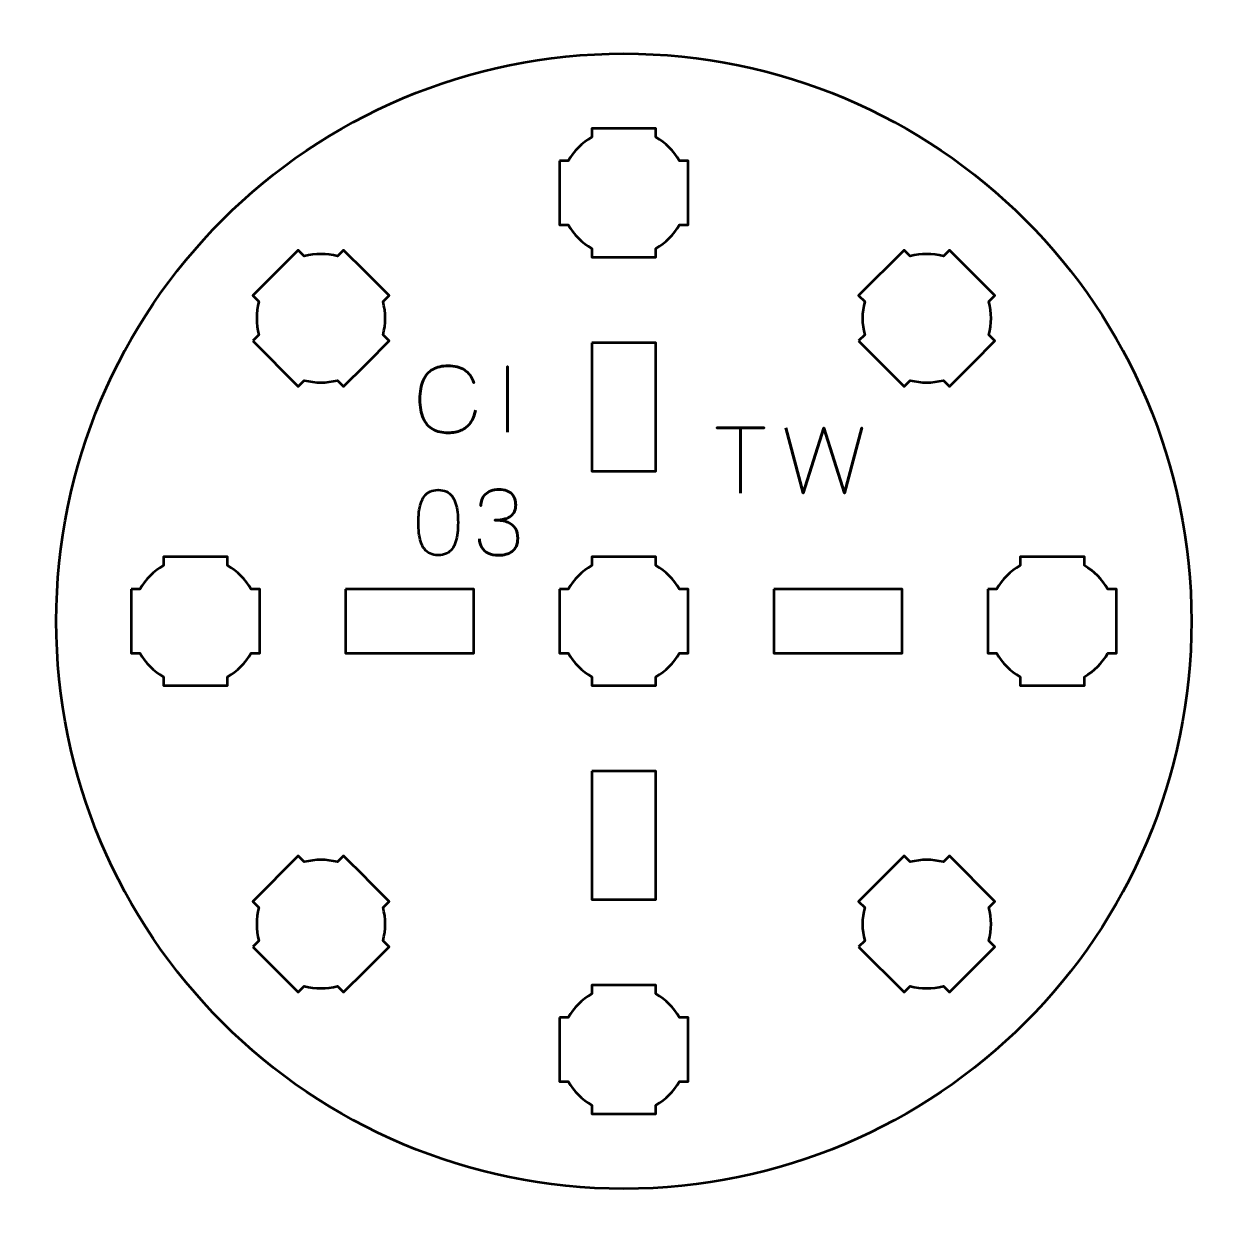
# Model space of a CAD drawing. Header units: centimetres. Extents: x -21 to 0, y -29.7 to 0.
# Drawn here: x -11.6 to -5.97, y -22.85 to -17.26 of the extents above; entities that cross this region are included whole.
import ezdxf

# ---------------------------------------------------------------- set-up
doc = ezdxf.new("R2010")
doc.units = ezdxf.units.CM
doc.header["$MEASUREMENT"] = 0
doc.layers.add('Layer 1', color=7, linetype='Continuous')

msp = doc.modelspace()

# ---------------------------------------------------------------- linework, layer by layer
at = {"layer": 'Layer 1', "color": 3, "lineweight": 53}
msp.add_ellipse((-8.80001, -20.04997), major_axis=(0, 2.65), ratio=1, dxfattribs=at)
at = {"layer": 'Layer 1', "color": 1, "lineweight": 53}
msp.add_open_spline([(-21.00003, -29.19995), (-21.00003, -29.19995), (-21.00003, -2.29992), (-21.00003, -2.29992), (-21.00003, -2.29992), (-21.00003, -2.21709), (-20.93286, -2.14992), (-20.85003, -2.14992), (-20.85003, -2.14992), (-20.7672, -2.14992), (-20.70003, -2.08275), (-20.70003, -1.99992), (-20.70003, -1.99992), (-20.70003, -1.91709), (-20.7672, -1.84992), (-20.85003, -1.84992), (-20.85003, -1.84992), (-20.93286, -1.84992), (-21.00003, -1.78275), (-21.00003, -1.69992), (-21.00003, -1.69992), (-21.00003, -1.61709), (-20.93286, -1.54992), (-20.85003, -1.54992), (-20.85003, -1.54992), (-20.7672, -1.54992), (-20.70003, -1.48275), (-20.70003, -1.39992), (-20.70003, -1.39992), (-20.70003, -1.31709), (-20.7672, -1.24992), (-20.85003, -1.24992), (-20.85003, -1.24992), (-20.93286, -1.24992), (-21.00003, -1.18275), (-21.00003, -1.09992), (-21.00003, -1.09992), (-21.00003, -1.09992), (-21.00003, -0.49992), (-21.00003, -0.49992), (-21.00003, -0.49992), (-21.00003, -0.22295), (-20.77694, 0.00004), (-20.49994, 0.00004), (-20.49994, 0.00004), (-20.49994, 0.00004), (-0.50008, 0.00004), (-0.50008, 0.00004), (-0.50008, 0.00004), (-0.22294, 0.00004), (0.00002, -0.22295), (0.00002, -0.49992), (0.00002, -0.49992), (0.00002, -0.49992), (0.00002, -29.19995), (0.00002, -29.19995), (0.00002, -29.19995), (0.00002, -29.47695), (-0.22294, -29.70004), (-0.50008, -29.70004), (-0.50008, -29.70004), (-0.50008, -29.70004), (-20.49994, -29.70004), (-20.49994, -29.70004), (-20.49994, -29.70004), (-20.77694, -29.70004), (-21.00003, -29.47695), (-21.00003, -29.19995)], degree=3, knots=[0, 0, 0, 0, 0.0588235, 0.0588235, 0.0588235, 0.0588235, 0.1176471, 0.1176471, 0.1176471, 0.1176471, 0.1764706, 0.1764706, 0.1764706, 0.1764706, 0.2352941, 0.2352941, 0.2352941, 0.2352941, 0.2941176, 0.2941176, 0.2941176, 0.2941176, 0.3529412, 0.3529412, 0.3529412, 0.3529412, 0.4117647, 0.4117647, 0.4117647, 0.4117647, 0.4705882, 0.4705882, 0.4705882, 0.4705882, 0.5294118, 0.5294118, 0.5294118, 0.5294118, 0.5882353, 0.5882353, 0.5882353, 0.5882353, 0.6470588, 0.6470588, 0.6470588, 0.6470588, 0.7058824, 0.7058824, 0.7058824, 0.7058824, 0.7647059, 0.7647059, 0.7647059, 0.7647059, 0.8235294, 0.8235294, 0.8235294, 0.8235294, 0.8823529, 0.8823529, 0.8823529, 0.8823529, 0.9411765, 0.9411765, 0.9411765, 0.9411765, 1, 1, 1, 1], dxfattribs=at)
at = {"layer": 'Layer 1', "lineweight": 53}
for points, knots in [([(-9.10001, -17.89991), (-9.10001, -17.89991), (-9.05981, -17.89991), (-9.05981, -17.89991), (-9.05981, -17.89991), (-9.03348, -17.85439), (-8.99552, -17.81646), (-8.95001, -17.79013), (-8.95001, -17.79013), (-8.95001, -17.79013), (-8.95001, -17.74991), (-8.95001, -17.74991), (-8.95001, -17.74991), (-8.95001, -17.74991), (-8.65001, -17.74991), (-8.65001, -17.74991), (-8.65001, -17.74991), (-8.65001, -17.74991), (-8.65001, -17.7901), (-8.65001, -17.7901), (-8.65001, -17.7901), (-8.60448, -17.81643), (-8.56649, -17.85438), (-8.54013, -17.89991), (-8.54013, -17.89991), (-8.54013, -17.89991), (-8.50001, -17.89991), (-8.50001, -17.89991), (-8.50001, -17.89991), (-8.50001, -17.89991), (-8.50001, -18.04533), (-8.50001, -18.04533), (-8.50001, -18.04533), (-8.50001, -18.04533), (-8.49995, -18.04998), (-8.49995, -18.04998), (-8.49995, -18.04998), (-8.49995, -18.04998), (-8.50001, -18.05462), (-8.50001, -18.05462), (-8.50001, -18.05462), (-8.50001, -18.05462), (-8.50001, -18.19991), (-8.50001, -18.19991), (-8.50001, -18.19991), (-8.50001, -18.19991), (-8.54008, -18.19991), (-8.54008, -18.19991), (-8.54008, -18.19991), (-8.56643, -18.24548), (-8.60443, -18.28349), (-8.65001, -18.30985), (-8.65001, -18.30985), (-8.65001, -18.30985), (-8.65001, -18.34991), (-8.65001, -18.34991), (-8.65001, -18.34991), (-8.65001, -18.34991), (-8.79329, -18.34991), (-8.79329, -18.34991), (-8.79329, -18.34991), (-8.79329, -18.34991), (-8.79996, -18.34999), (-8.79996, -18.34999), (-8.79996, -18.34999), (-8.79996, -18.34999), (-8.80664, -18.34991), (-8.80664, -18.34991), (-8.80664, -18.34991), (-8.80664, -18.34991), (-8.95001, -18.34991), (-8.95001, -18.34991), (-8.95001, -18.34991), (-8.95001, -18.34991), (-8.95001, -18.30981), (-8.95001, -18.30981), (-8.95001, -18.30981), (-8.99555, -18.28345), (-9.03353, -18.24546), (-9.05986, -18.19991), (-9.05986, -18.19991), (-9.05986, -18.19991), (-9.10001, -18.19991), (-9.10001, -18.19991), (-9.10001, -18.19991), (-9.10001, -18.19991), (-9.10001, -17.89991), (-9.10001, -17.89991)], [0, 0, 0, 0, 0.0454545, 0.0454545, 0.0454545, 0.0454545, 0.0909091, 0.0909091, 0.0909091, 0.0909091, 0.1363636, 0.1363636, 0.1363636, 0.1363636, 0.1818182, 0.1818182, 0.1818182, 0.1818182, 0.2272727, 0.2272727, 0.2272727, 0.2272727, 0.2727273, 0.2727273, 0.2727273, 0.2727273, 0.3181818, 0.3181818, 0.3181818, 0.3181818, 0.3636364, 0.3636364, 0.3636364, 0.3636364, 0.4090909, 0.4090909, 0.4090909, 0.4090909, 0.4545455, 0.4545455, 0.4545455, 0.4545455, 0.5, 0.5, 0.5, 0.5, 0.5454545, 0.5454545, 0.5454545, 0.5454545, 0.5909091, 0.5909091, 0.5909091, 0.5909091, 0.6363636, 0.6363636, 0.6363636, 0.6363636, 0.6818182, 0.6818182, 0.6818182, 0.6818182, 0.7272727, 0.7272727, 0.7272727, 0.7272727, 0.7727273, 0.7727273, 0.7727273, 0.7727273, 0.8181818, 0.8181818, 0.8181818, 0.8181818, 0.8636364, 0.8636364, 0.8636364, 0.8636364, 0.9090909, 0.9090909, 0.9090909, 0.9090909, 0.9545455, 0.9545455, 0.9545455, 0.9545455, 1, 1, 1, 1]), ([(-10.53244, -18.7418), (-10.53244, -18.7418), (-10.50402, -18.71337), (-10.50402, -18.71337), (-10.50402, -18.71337), (-10.51758, -18.66256), (-10.51756, -18.6089), (-10.504, -18.5581), (-10.504, -18.5581), (-10.504, -18.5581), (-10.53244, -18.52966), (-10.53244, -18.52966), (-10.53244, -18.52966), (-10.53244, -18.52966), (-10.32031, -18.31753), (-10.32031, -18.31753), (-10.32031, -18.31753), (-10.32031, -18.31753), (-10.29189, -18.34595), (-10.29189, -18.34595), (-10.29189, -18.34595), (-10.24108, -18.33237), (-10.18738, -18.33235), (-10.13655, -18.3459), (-10.13655, -18.3459), (-10.13655, -18.3459), (-10.10818, -18.31753), (-10.10818, -18.31753), (-10.10818, -18.31753), (-10.10818, -18.31753), (-10.00535, -18.42036), (-10.00535, -18.42036), (-10.00535, -18.42036), (-10.00535, -18.42036), (-10.00202, -18.4236), (-10.00202, -18.4236), (-10.00202, -18.4236), (-10.00202, -18.4236), (-9.99878, -18.42693), (-9.99878, -18.42693), (-9.99878, -18.42693), (-9.99878, -18.42693), (-9.89605, -18.52966), (-9.89605, -18.52966), (-9.89605, -18.52966), (-9.89605, -18.52966), (-9.92438, -18.558), (-9.92438, -18.558), (-9.92438, -18.558), (-9.91079, -18.60885), (-9.91078, -18.6626), (-9.92437, -18.71347), (-9.92437, -18.71347), (-9.92437, -18.71347), (-9.89605, -18.7418), (-9.89605, -18.7418), (-9.89605, -18.7418), (-9.89605, -18.7418), (-9.99736, -18.84311), (-9.99736, -18.84311), (-9.99736, -18.84311), (-9.99736, -18.84311), (-10.00202, -18.84788), (-10.00202, -18.84788), (-10.00202, -18.84788), (-10.00202, -18.84788), (-10.0068, -18.85255), (-10.0068, -18.85255), (-10.0068, -18.85255), (-10.0068, -18.85255), (-10.10818, -18.95393), (-10.10818, -18.95393), (-10.10818, -18.95393), (-10.10818, -18.95393), (-10.13653, -18.92557), (-10.13653, -18.92557), (-10.13653, -18.92557), (-10.18737, -18.93913), (-10.24109, -18.93913), (-10.29192, -18.92554), (-10.29192, -18.92554), (-10.29192, -18.92554), (-10.32031, -18.95393), (-10.32031, -18.95393), (-10.32031, -18.95393), (-10.32031, -18.95393), (-10.53244, -18.7418), (-10.53244, -18.7418)], [0, 0, 0, 0, 0.0454545, 0.0454545, 0.0454545, 0.0454545, 0.0909091, 0.0909091, 0.0909091, 0.0909091, 0.1363636, 0.1363636, 0.1363636, 0.1363636, 0.1818182, 0.1818182, 0.1818182, 0.1818182, 0.2272727, 0.2272727, 0.2272727, 0.2272727, 0.2727273, 0.2727273, 0.2727273, 0.2727273, 0.3181818, 0.3181818, 0.3181818, 0.3181818, 0.3636364, 0.3636364, 0.3636364, 0.3636364, 0.4090909, 0.4090909, 0.4090909, 0.4090909, 0.4545455, 0.4545455, 0.4545455, 0.4545455, 0.5, 0.5, 0.5, 0.5, 0.5454545, 0.5454545, 0.5454545, 0.5454545, 0.5909091, 0.5909091, 0.5909091, 0.5909091, 0.6363636, 0.6363636, 0.6363636, 0.6363636, 0.6818182, 0.6818182, 0.6818182, 0.6818182, 0.7272727, 0.7272727, 0.7272727, 0.7272727, 0.7727273, 0.7727273, 0.7727273, 0.7727273, 0.8181818, 0.8181818, 0.8181818, 0.8181818, 0.8636364, 0.8636364, 0.8636364, 0.8636364, 0.9090909, 0.9090909, 0.9090909, 0.9090909, 0.9545455, 0.9545455, 0.9545455, 0.9545455, 1, 1, 1, 1]), ([(-7.70401, -18.7418), (-7.70401, -18.7418), (-7.67559, -18.71337), (-7.67559, -18.71337), (-7.67559, -18.71337), (-7.68916, -18.66256), (-7.68914, -18.6089), (-7.67557, -18.5581), (-7.67557, -18.5581), (-7.67557, -18.5581), (-7.70401, -18.52966), (-7.70401, -18.52966), (-7.70401, -18.52966), (-7.70401, -18.52966), (-7.49188, -18.31753), (-7.49188, -18.31753), (-7.49188, -18.31753), (-7.49188, -18.31753), (-7.46346, -18.34595), (-7.46346, -18.34595), (-7.46346, -18.34595), (-7.41265, -18.33237), (-7.35895, -18.33235), (-7.30812, -18.3459), (-7.30812, -18.3459), (-7.30812, -18.3459), (-7.27975, -18.31753), (-7.27975, -18.31753), (-7.27975, -18.31753), (-7.27975, -18.31753), (-7.17692, -18.42036), (-7.17692, -18.42036), (-7.17692, -18.42036), (-7.17692, -18.42036), (-7.17359, -18.4236), (-7.17359, -18.4236), (-7.17359, -18.4236), (-7.17359, -18.4236), (-7.17035, -18.42693), (-7.17035, -18.42693), (-7.17035, -18.42693), (-7.17035, -18.42693), (-7.06762, -18.52966), (-7.06762, -18.52966), (-7.06762, -18.52966), (-7.06762, -18.52966), (-7.09595, -18.558), (-7.09595, -18.558), (-7.09595, -18.558), (-7.08236, -18.60885), (-7.08235, -18.6626), (-7.09594, -18.71347), (-7.09594, -18.71347), (-7.09594, -18.71347), (-7.06762, -18.7418), (-7.06762, -18.7418), (-7.06762, -18.7418), (-7.06762, -18.7418), (-7.16893, -18.84311), (-7.16893, -18.84311), (-7.16893, -18.84311), (-7.16893, -18.84311), (-7.17359, -18.84788), (-7.17359, -18.84788), (-7.17359, -18.84788), (-7.17359, -18.84788), (-7.17837, -18.85255), (-7.17837, -18.85255), (-7.17837, -18.85255), (-7.17837, -18.85255), (-7.27975, -18.95393), (-7.27975, -18.95393), (-7.27975, -18.95393), (-7.27975, -18.95393), (-7.3081, -18.92557), (-7.3081, -18.92557), (-7.3081, -18.92557), (-7.35895, -18.93913), (-7.41266, -18.93913), (-7.46349, -18.92554), (-7.46349, -18.92554), (-7.46349, -18.92554), (-7.49188, -18.95393), (-7.49188, -18.95393), (-7.49188, -18.95393), (-7.49188, -18.95393), (-7.70401, -18.7418), (-7.70401, -18.7418)], [0, 0, 0, 0, 0.0454545, 0.0454545, 0.0454545, 0.0454545, 0.0909091, 0.0909091, 0.0909091, 0.0909091, 0.1363636, 0.1363636, 0.1363636, 0.1363636, 0.1818182, 0.1818182, 0.1818182, 0.1818182, 0.2272727, 0.2272727, 0.2272727, 0.2272727, 0.2727273, 0.2727273, 0.2727273, 0.2727273, 0.3181818, 0.3181818, 0.3181818, 0.3181818, 0.3636364, 0.3636364, 0.3636364, 0.3636364, 0.4090909, 0.4090909, 0.4090909, 0.4090909, 0.4545455, 0.4545455, 0.4545455, 0.4545455, 0.5, 0.5, 0.5, 0.5, 0.5454545, 0.5454545, 0.5454545, 0.5454545, 0.5909091, 0.5909091, 0.5909091, 0.5909091, 0.6363636, 0.6363636, 0.6363636, 0.6363636, 0.6818182, 0.6818182, 0.6818182, 0.6818182, 0.7272727, 0.7272727, 0.7272727, 0.7272727, 0.7727273, 0.7727273, 0.7727273, 0.7727273, 0.8181818, 0.8181818, 0.8181818, 0.8181818, 0.8636364, 0.8636364, 0.8636364, 0.8636364, 0.9090909, 0.9090909, 0.9090909, 0.9090909, 0.9545455, 0.9545455, 0.9545455, 0.9545455, 1, 1, 1, 1]), ([(-8.95005, -18.74988), (-8.95005, -18.74988), (-8.65005, -18.74988), (-8.65005, -18.74988), (-8.65005, -18.74988), (-8.65005, -18.74988), (-8.65005, -19.34989), (-8.65005, -19.34989), (-8.65005, -19.34989), (-8.65005, -19.34989), (-8.95005, -19.34989), (-8.95005, -19.34989), (-8.95005, -19.34989), (-8.95005, -19.34989), (-8.95005, -18.74988), (-8.95005, -18.74988)], [0, 0, 0, 0, 0.25, 0.25, 0.25, 0.25, 0.5, 0.5, 0.5, 0.5, 0.75, 0.75, 0.75, 0.75, 1, 1, 1, 1]), ([(-11.10001, -19.89991), (-11.10001, -19.89991), (-11.05981, -19.89991), (-11.05981, -19.89991), (-11.05981, -19.89991), (-11.03348, -19.85439), (-10.99552, -19.81646), (-10.95001, -19.79013), (-10.95001, -19.79013), (-10.95001, -19.79013), (-10.95001, -19.74991), (-10.95001, -19.74991), (-10.95001, -19.74991), (-10.95001, -19.74991), (-10.65001, -19.74991), (-10.65001, -19.74991), (-10.65001, -19.74991), (-10.65001, -19.74991), (-10.65001, -19.7901), (-10.65001, -19.7901), (-10.65001, -19.7901), (-10.60448, -19.81643), (-10.56649, -19.85438), (-10.54013, -19.89991), (-10.54013, -19.89991), (-10.54013, -19.89991), (-10.50001, -19.89991), (-10.50001, -19.89991), (-10.50001, -19.89991), (-10.50001, -19.89991), (-10.50001, -20.04533), (-10.50001, -20.04533), (-10.50001, -20.04533), (-10.50001, -20.04533), (-10.49995, -20.04998), (-10.49995, -20.04998), (-10.49995, -20.04998), (-10.49995, -20.04998), (-10.50001, -20.05462), (-10.50001, -20.05462), (-10.50001, -20.05462), (-10.50001, -20.05462), (-10.50001, -20.19991), (-10.50001, -20.19991), (-10.50001, -20.19991), (-10.50001, -20.19991), (-10.54008, -20.19991), (-10.54008, -20.19991), (-10.54008, -20.19991), (-10.56643, -20.24548), (-10.60443, -20.28349), (-10.65001, -20.30985), (-10.65001, -20.30985), (-10.65001, -20.30985), (-10.65001, -20.34991), (-10.65001, -20.34991), (-10.65001, -20.34991), (-10.65001, -20.34991), (-10.79329, -20.34991), (-10.79329, -20.34991), (-10.79329, -20.34991), (-10.79329, -20.34991), (-10.79996, -20.34999), (-10.79996, -20.34999), (-10.79996, -20.34999), (-10.79996, -20.34999), (-10.80664, -20.34991), (-10.80664, -20.34991), (-10.80664, -20.34991), (-10.80664, -20.34991), (-10.95001, -20.34991), (-10.95001, -20.34991), (-10.95001, -20.34991), (-10.95001, -20.34991), (-10.95001, -20.30981), (-10.95001, -20.30981), (-10.95001, -20.30981), (-10.99555, -20.28345), (-11.03353, -20.24546), (-11.05986, -20.19991), (-11.05986, -20.19991), (-11.05986, -20.19991), (-11.10001, -20.19991), (-11.10001, -20.19991), (-11.10001, -20.19991), (-11.10001, -20.19991), (-11.10001, -19.89991), (-11.10001, -19.89991)], [0, 0, 0, 0, 0.0454545, 0.0454545, 0.0454545, 0.0454545, 0.0909091, 0.0909091, 0.0909091, 0.0909091, 0.1363636, 0.1363636, 0.1363636, 0.1363636, 0.1818182, 0.1818182, 0.1818182, 0.1818182, 0.2272727, 0.2272727, 0.2272727, 0.2272727, 0.2727273, 0.2727273, 0.2727273, 0.2727273, 0.3181818, 0.3181818, 0.3181818, 0.3181818, 0.3636364, 0.3636364, 0.3636364, 0.3636364, 0.4090909, 0.4090909, 0.4090909, 0.4090909, 0.4545455, 0.4545455, 0.4545455, 0.4545455, 0.5, 0.5, 0.5, 0.5, 0.5454545, 0.5454545, 0.5454545, 0.5454545, 0.5909091, 0.5909091, 0.5909091, 0.5909091, 0.6363636, 0.6363636, 0.6363636, 0.6363636, 0.6818182, 0.6818182, 0.6818182, 0.6818182, 0.7272727, 0.7272727, 0.7272727, 0.7272727, 0.7727273, 0.7727273, 0.7727273, 0.7727273, 0.8181818, 0.8181818, 0.8181818, 0.8181818, 0.8636364, 0.8636364, 0.8636364, 0.8636364, 0.9090909, 0.9090909, 0.9090909, 0.9090909, 0.9545455, 0.9545455, 0.9545455, 0.9545455, 1, 1, 1, 1]), ([(-9.10001, -19.89991), (-9.10001, -19.89991), (-9.05981, -19.89991), (-9.05981, -19.89991), (-9.05981, -19.89991), (-9.03348, -19.85439), (-8.99552, -19.81646), (-8.95001, -19.79013), (-8.95001, -19.79013), (-8.95001, -19.79013), (-8.95001, -19.74991), (-8.95001, -19.74991), (-8.95001, -19.74991), (-8.95001, -19.74991), (-8.65001, -19.74991), (-8.65001, -19.74991), (-8.65001, -19.74991), (-8.65001, -19.74991), (-8.65001, -19.7901), (-8.65001, -19.7901), (-8.65001, -19.7901), (-8.60448, -19.81643), (-8.56649, -19.85438), (-8.54013, -19.89991), (-8.54013, -19.89991), (-8.54013, -19.89991), (-8.50001, -19.89991), (-8.50001, -19.89991), (-8.50001, -19.89991), (-8.50001, -19.89991), (-8.50001, -20.04533), (-8.50001, -20.04533), (-8.50001, -20.04533), (-8.50001, -20.04533), (-8.49995, -20.04998), (-8.49995, -20.04998), (-8.49995, -20.04998), (-8.49995, -20.04998), (-8.50001, -20.05462), (-8.50001, -20.05462), (-8.50001, -20.05462), (-8.50001, -20.05462), (-8.50001, -20.19991), (-8.50001, -20.19991), (-8.50001, -20.19991), (-8.50001, -20.19991), (-8.54008, -20.19991), (-8.54008, -20.19991), (-8.54008, -20.19991), (-8.56643, -20.24548), (-8.60443, -20.28349), (-8.65001, -20.30985), (-8.65001, -20.30985), (-8.65001, -20.30985), (-8.65001, -20.34991), (-8.65001, -20.34991), (-8.65001, -20.34991), (-8.65001, -20.34991), (-8.79329, -20.34991), (-8.79329, -20.34991), (-8.79329, -20.34991), (-8.79329, -20.34991), (-8.79996, -20.34999), (-8.79996, -20.34999), (-8.79996, -20.34999), (-8.79996, -20.34999), (-8.80664, -20.34991), (-8.80664, -20.34991), (-8.80664, -20.34991), (-8.80664, -20.34991), (-8.95001, -20.34991), (-8.95001, -20.34991), (-8.95001, -20.34991), (-8.95001, -20.34991), (-8.95001, -20.30981), (-8.95001, -20.30981), (-8.95001, -20.30981), (-8.99555, -20.28345), (-9.03353, -20.24546), (-9.05986, -20.19991), (-9.05986, -20.19991), (-9.05986, -20.19991), (-9.10001, -20.19991), (-9.10001, -20.19991), (-9.10001, -20.19991), (-9.10001, -20.19991), (-9.10001, -19.89991), (-9.10001, -19.89991)], [0, 0, 0, 0, 0.0454545, 0.0454545, 0.0454545, 0.0454545, 0.0909091, 0.0909091, 0.0909091, 0.0909091, 0.1363636, 0.1363636, 0.1363636, 0.1363636, 0.1818182, 0.1818182, 0.1818182, 0.1818182, 0.2272727, 0.2272727, 0.2272727, 0.2272727, 0.2727273, 0.2727273, 0.2727273, 0.2727273, 0.3181818, 0.3181818, 0.3181818, 0.3181818, 0.3636364, 0.3636364, 0.3636364, 0.3636364, 0.4090909, 0.4090909, 0.4090909, 0.4090909, 0.4545455, 0.4545455, 0.4545455, 0.4545455, 0.5, 0.5, 0.5, 0.5, 0.5454545, 0.5454545, 0.5454545, 0.5454545, 0.5909091, 0.5909091, 0.5909091, 0.5909091, 0.6363636, 0.6363636, 0.6363636, 0.6363636, 0.6818182, 0.6818182, 0.6818182, 0.6818182, 0.7272727, 0.7272727, 0.7272727, 0.7272727, 0.7727273, 0.7727273, 0.7727273, 0.7727273, 0.8181818, 0.8181818, 0.8181818, 0.8181818, 0.8636364, 0.8636364, 0.8636364, 0.8636364, 0.9090909, 0.9090909, 0.9090909, 0.9090909, 0.9545455, 0.9545455, 0.9545455, 0.9545455, 1, 1, 1, 1]), ([(-7.10001, -19.89991), (-7.10001, -19.89991), (-7.05981, -19.89991), (-7.05981, -19.89991), (-7.05981, -19.89991), (-7.03348, -19.85439), (-6.99552, -19.81646), (-6.95001, -19.79013), (-6.95001, -19.79013), (-6.95001, -19.79013), (-6.95001, -19.74991), (-6.95001, -19.74991), (-6.95001, -19.74991), (-6.95001, -19.74991), (-6.65001, -19.74991), (-6.65001, -19.74991), (-6.65001, -19.74991), (-6.65001, -19.74991), (-6.65001, -19.7901), (-6.65001, -19.7901), (-6.65001, -19.7901), (-6.60448, -19.81643), (-6.56649, -19.85438), (-6.54013, -19.89991), (-6.54013, -19.89991), (-6.54013, -19.89991), (-6.50001, -19.89991), (-6.50001, -19.89991), (-6.50001, -19.89991), (-6.50001, -19.89991), (-6.50001, -20.04533), (-6.50001, -20.04533), (-6.50001, -20.04533), (-6.50001, -20.04533), (-6.49995, -20.04998), (-6.49995, -20.04998), (-6.49995, -20.04998), (-6.49995, -20.04998), (-6.50001, -20.05462), (-6.50001, -20.05462), (-6.50001, -20.05462), (-6.50001, -20.05462), (-6.50001, -20.19991), (-6.50001, -20.19991), (-6.50001, -20.19991), (-6.50001, -20.19991), (-6.54008, -20.19991), (-6.54008, -20.19991), (-6.54008, -20.19991), (-6.56643, -20.24548), (-6.60443, -20.28349), (-6.65001, -20.30985), (-6.65001, -20.30985), (-6.65001, -20.30985), (-6.65001, -20.34991), (-6.65001, -20.34991), (-6.65001, -20.34991), (-6.65001, -20.34991), (-6.79329, -20.34991), (-6.79329, -20.34991), (-6.79329, -20.34991), (-6.79329, -20.34991), (-6.79996, -20.34999), (-6.79996, -20.34999), (-6.79996, -20.34999), (-6.79996, -20.34999), (-6.80664, -20.34991), (-6.80664, -20.34991), (-6.80664, -20.34991), (-6.80664, -20.34991), (-6.95001, -20.34991), (-6.95001, -20.34991), (-6.95001, -20.34991), (-6.95001, -20.34991), (-6.95001, -20.30981), (-6.95001, -20.30981), (-6.95001, -20.30981), (-6.99555, -20.28345), (-7.03353, -20.24546), (-7.05986, -20.19991), (-7.05986, -20.19991), (-7.05986, -20.19991), (-7.10001, -20.19991), (-7.10001, -20.19991), (-7.10001, -20.19991), (-7.10001, -20.19991), (-7.10001, -19.89991), (-7.10001, -19.89991)], [0, 0, 0, 0, 0.0454545, 0.0454545, 0.0454545, 0.0454545, 0.0909091, 0.0909091, 0.0909091, 0.0909091, 0.1363636, 0.1363636, 0.1363636, 0.1363636, 0.1818182, 0.1818182, 0.1818182, 0.1818182, 0.2272727, 0.2272727, 0.2272727, 0.2272727, 0.2727273, 0.2727273, 0.2727273, 0.2727273, 0.3181818, 0.3181818, 0.3181818, 0.3181818, 0.3636364, 0.3636364, 0.3636364, 0.3636364, 0.4090909, 0.4090909, 0.4090909, 0.4090909, 0.4545455, 0.4545455, 0.4545455, 0.4545455, 0.5, 0.5, 0.5, 0.5, 0.5454545, 0.5454545, 0.5454545, 0.5454545, 0.5909091, 0.5909091, 0.5909091, 0.5909091, 0.6363636, 0.6363636, 0.6363636, 0.6363636, 0.6818182, 0.6818182, 0.6818182, 0.6818182, 0.7272727, 0.7272727, 0.7272727, 0.7272727, 0.7727273, 0.7727273, 0.7727273, 0.7727273, 0.8181818, 0.8181818, 0.8181818, 0.8181818, 0.8636364, 0.8636364, 0.8636364, 0.8636364, 0.9090909, 0.9090909, 0.9090909, 0.9090909, 0.9545455, 0.9545455, 0.9545455, 0.9545455, 1, 1, 1, 1]), ([(-10.1, -19.89983), (-10.1, -19.89983), (-9.49999, -19.89983), (-9.49999, -19.89983), (-9.49999, -19.89983), (-9.49999, -19.89983), (-9.49999, -20.19983), (-9.49999, -20.19983), (-9.49999, -20.19983), (-9.49999, -20.19983), (-10.1, -20.19983), (-10.1, -20.19983), (-10.1, -20.19983), (-10.1, -20.19983), (-10.1, -19.89983), (-10.1, -19.89983)], [0, 0, 0, 0, 0.25, 0.25, 0.25, 0.25, 0.5, 0.5, 0.5, 0.5, 0.75, 0.75, 0.75, 0.75, 1, 1, 1, 1]), ([(-8.09993, -19.89983), (-8.09993, -19.89983), (-7.49993, -19.89983), (-7.49993, -19.89983), (-7.49993, -19.89983), (-7.49993, -19.89983), (-7.49993, -20.19983), (-7.49993, -20.19983), (-7.49993, -20.19983), (-7.49993, -20.19983), (-8.09993, -20.19983), (-8.09993, -20.19983), (-8.09993, -20.19983), (-8.09993, -20.19983), (-8.09993, -19.89983), (-8.09993, -19.89983)], [0, 0, 0, 0, 0.25, 0.25, 0.25, 0.25, 0.5, 0.5, 0.5, 0.5, 0.75, 0.75, 0.75, 0.75, 1, 1, 1, 1]), ([(-8.95005, -20.74995), (-8.95005, -20.74995), (-8.65005, -20.74995), (-8.65005, -20.74995), (-8.65005, -20.74995), (-8.65005, -20.74995), (-8.65005, -21.34995), (-8.65005, -21.34995), (-8.65005, -21.34995), (-8.65005, -21.34995), (-8.95005, -21.34995), (-8.95005, -21.34995), (-8.95005, -21.34995), (-8.95005, -21.34995), (-8.95005, -20.74995), (-8.95005, -20.74995)], [0, 0, 0, 0, 0.25, 0.25, 0.25, 0.25, 0.5, 0.5, 0.5, 0.5, 0.75, 0.75, 0.75, 0.75, 1, 1, 1, 1]), ([(-10.53244, -21.57022), (-10.53244, -21.57022), (-10.50402, -21.5418), (-10.50402, -21.5418), (-10.50402, -21.5418), (-10.51758, -21.49099), (-10.51756, -21.43733), (-10.504, -21.38653), (-10.504, -21.38653), (-10.504, -21.38653), (-10.53244, -21.35809), (-10.53244, -21.35809), (-10.53244, -21.35809), (-10.53244, -21.35809), (-10.32031, -21.14596), (-10.32031, -21.14596), (-10.32031, -21.14596), (-10.32031, -21.14596), (-10.29189, -21.17438), (-10.29189, -21.17438), (-10.29189, -21.17438), (-10.24108, -21.1608), (-10.18738, -21.16077), (-10.13655, -21.17433), (-10.13655, -21.17433), (-10.13655, -21.17433), (-10.10818, -21.14596), (-10.10818, -21.14596), (-10.10818, -21.14596), (-10.10818, -21.14596), (-10.00535, -21.24879), (-10.00535, -21.24879), (-10.00535, -21.24879), (-10.00535, -21.24879), (-10.00202, -21.25203), (-10.00202, -21.25203), (-10.00202, -21.25203), (-10.00202, -21.25203), (-9.99878, -21.25535), (-9.99878, -21.25535), (-9.99878, -21.25535), (-9.99878, -21.25535), (-9.89605, -21.35809), (-9.89605, -21.35809), (-9.89605, -21.35809), (-9.89605, -21.35809), (-9.92438, -21.38642), (-9.92438, -21.38642), (-9.92438, -21.38642), (-9.91079, -21.43728), (-9.91078, -21.49103), (-9.92437, -21.5419), (-9.92437, -21.5419), (-9.92437, -21.5419), (-9.89605, -21.57022), (-9.89605, -21.57022), (-9.89605, -21.57022), (-9.89605, -21.57022), (-9.99736, -21.67154), (-9.99736, -21.67154), (-9.99736, -21.67154), (-9.99736, -21.67154), (-10.00202, -21.67631), (-10.00202, -21.67631), (-10.00202, -21.67631), (-10.00202, -21.67631), (-10.0068, -21.68098), (-10.0068, -21.68098), (-10.0068, -21.68098), (-10.0068, -21.68098), (-10.10818, -21.78235), (-10.10818, -21.78235), (-10.10818, -21.78235), (-10.10818, -21.78235), (-10.13653, -21.754), (-10.13653, -21.754), (-10.13653, -21.754), (-10.18737, -21.76756), (-10.24109, -21.76755), (-10.29192, -21.75396), (-10.29192, -21.75396), (-10.29192, -21.75396), (-10.32031, -21.78235), (-10.32031, -21.78235), (-10.32031, -21.78235), (-10.32031, -21.78235), (-10.53244, -21.57022), (-10.53244, -21.57022)], [0, 0, 0, 0, 0.0454545, 0.0454545, 0.0454545, 0.0454545, 0.0909091, 0.0909091, 0.0909091, 0.0909091, 0.1363636, 0.1363636, 0.1363636, 0.1363636, 0.1818182, 0.1818182, 0.1818182, 0.1818182, 0.2272727, 0.2272727, 0.2272727, 0.2272727, 0.2727273, 0.2727273, 0.2727273, 0.2727273, 0.3181818, 0.3181818, 0.3181818, 0.3181818, 0.3636364, 0.3636364, 0.3636364, 0.3636364, 0.4090909, 0.4090909, 0.4090909, 0.4090909, 0.4545455, 0.4545455, 0.4545455, 0.4545455, 0.5, 0.5, 0.5, 0.5, 0.5454545, 0.5454545, 0.5454545, 0.5454545, 0.5909091, 0.5909091, 0.5909091, 0.5909091, 0.6363636, 0.6363636, 0.6363636, 0.6363636, 0.6818182, 0.6818182, 0.6818182, 0.6818182, 0.7272727, 0.7272727, 0.7272727, 0.7272727, 0.7727273, 0.7727273, 0.7727273, 0.7727273, 0.8181818, 0.8181818, 0.8181818, 0.8181818, 0.8636364, 0.8636364, 0.8636364, 0.8636364, 0.9090909, 0.9090909, 0.9090909, 0.9090909, 0.9545455, 0.9545455, 0.9545455, 0.9545455, 1, 1, 1, 1]), ([(-7.70401, -21.57022), (-7.70401, -21.57022), (-7.67559, -21.5418), (-7.67559, -21.5418), (-7.67559, -21.5418), (-7.68916, -21.49099), (-7.68914, -21.43733), (-7.67557, -21.38653), (-7.67557, -21.38653), (-7.67557, -21.38653), (-7.70401, -21.35809), (-7.70401, -21.35809), (-7.70401, -21.35809), (-7.70401, -21.35809), (-7.49188, -21.14596), (-7.49188, -21.14596), (-7.49188, -21.14596), (-7.49188, -21.14596), (-7.46346, -21.17438), (-7.46346, -21.17438), (-7.46346, -21.17438), (-7.41265, -21.1608), (-7.35895, -21.16077), (-7.30812, -21.17433), (-7.30812, -21.17433), (-7.30812, -21.17433), (-7.27975, -21.14596), (-7.27975, -21.14596), (-7.27975, -21.14596), (-7.27975, -21.14596), (-7.17692, -21.24879), (-7.17692, -21.24879), (-7.17692, -21.24879), (-7.17692, -21.24879), (-7.17359, -21.25203), (-7.17359, -21.25203), (-7.17359, -21.25203), (-7.17359, -21.25203), (-7.17035, -21.25535), (-7.17035, -21.25535), (-7.17035, -21.25535), (-7.17035, -21.25535), (-7.06762, -21.35809), (-7.06762, -21.35809), (-7.06762, -21.35809), (-7.06762, -21.35809), (-7.09595, -21.38642), (-7.09595, -21.38642), (-7.09595, -21.38642), (-7.08236, -21.43728), (-7.08235, -21.49103), (-7.09594, -21.5419), (-7.09594, -21.5419), (-7.09594, -21.5419), (-7.06762, -21.57022), (-7.06762, -21.57022), (-7.06762, -21.57022), (-7.06762, -21.57022), (-7.16893, -21.67154), (-7.16893, -21.67154), (-7.16893, -21.67154), (-7.16893, -21.67154), (-7.17359, -21.67631), (-7.17359, -21.67631), (-7.17359, -21.67631), (-7.17359, -21.67631), (-7.17837, -21.68098), (-7.17837, -21.68098), (-7.17837, -21.68098), (-7.17837, -21.68098), (-7.27975, -21.78235), (-7.27975, -21.78235), (-7.27975, -21.78235), (-7.27975, -21.78235), (-7.3081, -21.754), (-7.3081, -21.754), (-7.3081, -21.754), (-7.35895, -21.76756), (-7.41266, -21.76755), (-7.46349, -21.75396), (-7.46349, -21.75396), (-7.46349, -21.75396), (-7.49188, -21.78235), (-7.49188, -21.78235), (-7.49188, -21.78235), (-7.49188, -21.78235), (-7.70401, -21.57022), (-7.70401, -21.57022)], [0, 0, 0, 0, 0.0454545, 0.0454545, 0.0454545, 0.0454545, 0.0909091, 0.0909091, 0.0909091, 0.0909091, 0.1363636, 0.1363636, 0.1363636, 0.1363636, 0.1818182, 0.1818182, 0.1818182, 0.1818182, 0.2272727, 0.2272727, 0.2272727, 0.2272727, 0.2727273, 0.2727273, 0.2727273, 0.2727273, 0.3181818, 0.3181818, 0.3181818, 0.3181818, 0.3636364, 0.3636364, 0.3636364, 0.3636364, 0.4090909, 0.4090909, 0.4090909, 0.4090909, 0.4545455, 0.4545455, 0.4545455, 0.4545455, 0.5, 0.5, 0.5, 0.5, 0.5454545, 0.5454545, 0.5454545, 0.5454545, 0.5909091, 0.5909091, 0.5909091, 0.5909091, 0.6363636, 0.6363636, 0.6363636, 0.6363636, 0.6818182, 0.6818182, 0.6818182, 0.6818182, 0.7272727, 0.7272727, 0.7272727, 0.7272727, 0.7727273, 0.7727273, 0.7727273, 0.7727273, 0.8181818, 0.8181818, 0.8181818, 0.8181818, 0.8636364, 0.8636364, 0.8636364, 0.8636364, 0.9090909, 0.9090909, 0.9090909, 0.9090909, 0.9545455, 0.9545455, 0.9545455, 0.9545455, 1, 1, 1, 1]), ([(-9.10001, -21.89991), (-9.10001, -21.89991), (-9.05981, -21.89991), (-9.05981, -21.89991), (-9.05981, -21.89991), (-9.03348, -21.85439), (-8.99552, -21.81646), (-8.95001, -21.79013), (-8.95001, -21.79013), (-8.95001, -21.79013), (-8.95001, -21.74991), (-8.95001, -21.74991), (-8.95001, -21.74991), (-8.95001, -21.74991), (-8.65001, -21.74991), (-8.65001, -21.74991), (-8.65001, -21.74991), (-8.65001, -21.74991), (-8.65001, -21.7901), (-8.65001, -21.7901), (-8.65001, -21.7901), (-8.60448, -21.81643), (-8.56649, -21.85438), (-8.54013, -21.89991), (-8.54013, -21.89991), (-8.54013, -21.89991), (-8.50001, -21.89991), (-8.50001, -21.89991), (-8.50001, -21.89991), (-8.50001, -21.89991), (-8.50001, -22.04533), (-8.50001, -22.04533), (-8.50001, -22.04533), (-8.50001, -22.04533), (-8.49995, -22.04998), (-8.49995, -22.04998), (-8.49995, -22.04998), (-8.49995, -22.04998), (-8.50001, -22.05462), (-8.50001, -22.05462), (-8.50001, -22.05462), (-8.50001, -22.05462), (-8.50001, -22.19991), (-8.50001, -22.19991), (-8.50001, -22.19991), (-8.50001, -22.19991), (-8.54008, -22.19991), (-8.54008, -22.19991), (-8.54008, -22.19991), (-8.56643, -22.24548), (-8.60443, -22.28349), (-8.65001, -22.30985), (-8.65001, -22.30985), (-8.65001, -22.30985), (-8.65001, -22.34991), (-8.65001, -22.34991), (-8.65001, -22.34991), (-8.65001, -22.34991), (-8.79329, -22.34991), (-8.79329, -22.34991), (-8.79329, -22.34991), (-8.79329, -22.34991), (-8.79996, -22.34999), (-8.79996, -22.34999), (-8.79996, -22.34999), (-8.79996, -22.34999), (-8.80664, -22.34991), (-8.80664, -22.34991), (-8.80664, -22.34991), (-8.80664, -22.34991), (-8.95001, -22.34991), (-8.95001, -22.34991), (-8.95001, -22.34991), (-8.95001, -22.34991), (-8.95001, -22.30981), (-8.95001, -22.30981), (-8.95001, -22.30981), (-8.99555, -22.28345), (-9.03353, -22.24546), (-9.05986, -22.19991), (-9.05986, -22.19991), (-9.05986, -22.19991), (-9.10001, -22.19991), (-9.10001, -22.19991), (-9.10001, -22.19991), (-9.10001, -22.19991), (-9.10001, -21.89991), (-9.10001, -21.89991)], [0, 0, 0, 0, 0.0454545, 0.0454545, 0.0454545, 0.0454545, 0.0909091, 0.0909091, 0.0909091, 0.0909091, 0.1363636, 0.1363636, 0.1363636, 0.1363636, 0.1818182, 0.1818182, 0.1818182, 0.1818182, 0.2272727, 0.2272727, 0.2272727, 0.2272727, 0.2727273, 0.2727273, 0.2727273, 0.2727273, 0.3181818, 0.3181818, 0.3181818, 0.3181818, 0.3636364, 0.3636364, 0.3636364, 0.3636364, 0.4090909, 0.4090909, 0.4090909, 0.4090909, 0.4545455, 0.4545455, 0.4545455, 0.4545455, 0.5, 0.5, 0.5, 0.5, 0.5454545, 0.5454545, 0.5454545, 0.5454545, 0.5909091, 0.5909091, 0.5909091, 0.5909091, 0.6363636, 0.6363636, 0.6363636, 0.6363636, 0.6818182, 0.6818182, 0.6818182, 0.6818182, 0.7272727, 0.7272727, 0.7272727, 0.7272727, 0.7727273, 0.7727273, 0.7727273, 0.7727273, 0.8181818, 0.8181818, 0.8181818, 0.8181818, 0.8636364, 0.8636364, 0.8636364, 0.8636364, 0.9090909, 0.9090909, 0.9090909, 0.9090909, 0.9545455, 0.9545455, 0.9545455, 0.9545455, 1, 1, 1, 1])]:
    msp.add_open_spline(points, degree=3, knots=knots, dxfattribs=at)
at = {"layer": 'Layer 1', "color": 5, "lineweight": 53}
for points, knots in [([(-9.49308, -19.0644), (-9.4976, -19.0886), (-9.5055, -19.10857), (-9.51658, -19.12423), (-9.51658, -19.12423), (-9.52772, -19.13983), (-9.54198, -19.1514), (-9.55933, -19.15895), (-9.55933, -19.15895), (-9.57662, -19.1665), (-9.59694, -19.17031), (-9.62008, -19.17024), (-9.62008, -19.17024), (-9.64823, -19.17031), (-9.67215, -19.16487), (-9.69177, -19.1538), (-9.69177, -19.1538), (-9.71138, -19.14279), (-9.72634, -19.12579), (-9.73664, -19.10272), (-9.73664, -19.10272), (-9.74694, -19.07964), (-9.75209, -19.05008), (-9.75216, -19.01403), (-9.75216, -19.01403), (-9.75209, -18.97812), (-9.74694, -18.94862), (-9.73664, -18.92555), (-9.73664, -18.92555), (-9.72634, -18.90248), (-9.71138, -18.88541), (-9.69177, -18.87433), (-9.69177, -18.87433), (-9.67215, -18.86325), (-9.64823, -18.85775), (-9.62008, -18.85782), (-9.62008, -18.85782), (-9.58995, -18.85775), (-9.5647, -18.86417), (-9.54438, -18.87708), (-9.54438, -18.87708), (-9.52413, -18.88999), (-9.50924, -18.90996), (-9.49986, -18.93698), (-9.49986, -18.93698), (-9.50924, -18.90996), (-9.52413, -18.88999), (-9.54438, -18.87708), (-9.54438, -18.87708), (-9.5647, -18.86417), (-9.58995, -18.85775), (-9.62008, -18.85782), (-9.62008, -18.85782), (-9.64823, -18.85775), (-9.67215, -18.86325), (-9.69177, -18.87433), (-9.69177, -18.87433), (-9.71138, -18.88541), (-9.72634, -18.90248), (-9.73664, -18.92555), (-9.73664, -18.92555), (-9.74694, -18.94862), (-9.75209, -18.97812), (-9.75216, -19.01403), (-9.75216, -19.01403), (-9.75209, -19.05008), (-9.74694, -19.07964), (-9.73664, -19.10272), (-9.73664, -19.10272), (-9.72634, -19.12579), (-9.71138, -19.14279), (-9.69177, -19.1538), (-9.69177, -19.1538), (-9.67215, -19.16487), (-9.64823, -19.17031), (-9.62008, -19.17024), (-9.62008, -19.17024), (-9.59694, -19.17031), (-9.57662, -19.1665), (-9.55933, -19.15895), (-9.55933, -19.15895), (-9.54198, -19.1514), (-9.52772, -19.13983), (-9.51658, -19.12423), (-9.51658, -19.12423), (-9.5055, -19.10857), (-9.4976, -19.0886), (-9.49308, -19.0644)], [0, 0, 0, 0, 0.0454545, 0.0454545, 0.0454545, 0.0454545, 0.0909091, 0.0909091, 0.0909091, 0.0909091, 0.1363636, 0.1363636, 0.1363636, 0.1363636, 0.1818182, 0.1818182, 0.1818182, 0.1818182, 0.2272727, 0.2272727, 0.2272727, 0.2272727, 0.2727273, 0.2727273, 0.2727273, 0.2727273, 0.3181818, 0.3181818, 0.3181818, 0.3181818, 0.3636364, 0.3636364, 0.3636364, 0.3636364, 0.4090909, 0.4090909, 0.4090909, 0.4090909, 0.4545455, 0.4545455, 0.4545455, 0.4545455, 0.5, 0.5, 0.5, 0.5, 0.5454545, 0.5454545, 0.5454545, 0.5454545, 0.5909091, 0.5909091, 0.5909091, 0.5909091, 0.6363636, 0.6363636, 0.6363636, 0.6363636, 0.6818182, 0.6818182, 0.6818182, 0.6818182, 0.7272727, 0.7272727, 0.7272727, 0.7272727, 0.7727273, 0.7727273, 0.7727273, 0.7727273, 0.8181818, 0.8181818, 0.8181818, 0.8181818, 0.8636364, 0.8636364, 0.8636364, 0.8636364, 0.9090909, 0.9090909, 0.9090909, 0.9090909, 0.9545455, 0.9545455, 0.9545455, 0.9545455, 1, 1, 1, 1]), ([(-9.34322, -19.16685), (-9.34322, -19.16685), (-9.34322, -18.86163), (-9.34322, -18.86163), (-9.34322, -18.86163), (-9.34322, -18.86163), (-9.34322, -19.16685), (-9.34322, -19.16685)], [0, 0, 0, 0, 0.5, 0.5, 0.5, 0.5, 1, 1, 1, 1]), ([(-8.25598, -19.45256), (-8.25598, -19.45256), (-8.25598, -19.14734), (-8.25598, -19.14734), (-8.25598, -19.14734), (-8.25598, -19.14734), (-8.36562, -19.14734), (-8.36562, -19.14734), (-8.36562, -19.14734), (-8.36562, -19.14734), (-8.14549, -19.14734), (-8.14549, -19.14734), (-8.14549, -19.14734), (-8.14549, -19.14734), (-8.25598, -19.14734), (-8.25598, -19.14734), (-8.25598, -19.14734), (-8.25598, -19.14734), (-8.25598, -19.45256), (-8.25598, -19.45256)], [0, 0, 0, 0, 0.2, 0.2, 0.2, 0.2, 0.4, 0.4, 0.4, 0.4, 0.6, 0.6, 0.6, 0.6, 0.8, 0.8, 0.8, 0.8, 1, 1, 1, 1]), ([(-8.04347, -19.14734), (-8.04347, -19.14734), (-7.96304, -19.45256), (-7.96304, -19.45256), (-7.96304, -19.45256), (-7.96304, -19.45256), (-7.8661, -19.14734), (-7.8661, -19.14734), (-7.8661, -19.14734), (-7.8661, -19.14734), (-7.76915, -19.45256), (-7.76915, -19.45256), (-7.76915, -19.45256), (-7.76915, -19.45256), (-7.68872, -19.14734), (-7.68872, -19.14734), (-7.68872, -19.14734), (-7.68872, -19.14734), (-7.76915, -19.45256), (-7.76915, -19.45256), (-7.76915, -19.45256), (-7.76915, -19.45256), (-7.8661, -19.14734), (-7.8661, -19.14734), (-7.8661, -19.14734), (-7.8661, -19.14734), (-7.96304, -19.45256), (-7.96304, -19.45256), (-7.96304, -19.45256), (-7.96304, -19.45256), (-8.04347, -19.14734), (-8.04347, -19.14734)], [0, 0, 0, 0, 0.125, 0.125, 0.125, 0.125, 0.25, 0.25, 0.25, 0.25, 0.375, 0.375, 0.375, 0.375, 0.5, 0.5, 0.5, 0.5, 0.625, 0.625, 0.625, 0.625, 0.75, 0.75, 0.75, 0.75, 0.875, 0.875, 0.875, 0.875, 1, 1, 1, 1]), ([(-9.47403, -19.66554), (-9.47396, -19.68078), (-9.47043, -19.69404), (-9.46345, -19.70554), (-9.46345, -19.70554), (-9.45646, -19.71697), (-9.44651, -19.72593), (-9.43353, -19.73235), (-9.43353, -19.73235), (-9.42055, -19.73877), (-9.40496, -19.74202), (-9.38682, -19.74216), (-9.38682, -19.74216), (-9.37321, -19.74216), (-9.36086, -19.74075), (-9.34964, -19.73779), (-9.34964, -19.73779), (-9.33849, -19.73482), (-9.3289, -19.73024), (-9.32078, -19.72396), (-9.32078, -19.72396), (-9.31267, -19.71768), (-9.30646, -19.70956), (-9.30202, -19.69969), (-9.30202, -19.69969), (-9.29764, -19.68974), (-9.29546, -19.67781), (-9.29539, -19.66384), (-9.29539, -19.66384), (-9.29531, -19.64522), (-9.29912, -19.62948), (-9.30667, -19.61671), (-9.30667, -19.61671), (-9.31422, -19.60394), (-9.32594, -19.59435), (-9.34167, -19.58779), (-9.34167, -19.58779), (-9.3574, -19.58122), (-9.37758, -19.57791), (-9.40206, -19.57791), (-9.40206, -19.57791), (-9.38379, -19.57798), (-9.36848, -19.57629), (-9.35599, -19.57283), (-9.35599, -19.57283), (-9.34357, -19.56937), (-9.33363, -19.5645), (-9.32615, -19.55815), (-9.32615, -19.55815), (-9.31867, -19.55187), (-9.31324, -19.54439), (-9.30999, -19.53579), (-9.30999, -19.53579), (-9.30667, -19.52725), (-9.30505, -19.51787), (-9.30512, -19.50764), (-9.30512, -19.50764), (-9.30505, -19.4974), (-9.30646, -19.48795), (-9.30928, -19.4792), (-9.30928, -19.4792), (-9.31204, -19.47045), (-9.31655, -19.46276), (-9.32269, -19.4562), (-9.32269, -19.4562), (-9.32883, -19.44964), (-9.33694, -19.44449), (-9.34689, -19.44082), (-9.34689, -19.44082), (-9.35691, -19.43715), (-9.36912, -19.43532), (-9.38344, -19.43525), (-9.38344, -19.43525), (-9.39769, -19.43532), (-9.41018, -19.43743), (-9.42076, -19.44153), (-9.42076, -19.44153), (-9.43142, -19.44562), (-9.44016, -19.45119), (-9.44722, -19.45832), (-9.44722, -19.45832), (-9.4542, -19.46544), (-9.45943, -19.47356), (-9.46288, -19.48273), (-9.46288, -19.48273), (-9.46641, -19.4919), (-9.4681, -19.50164), (-9.4681, -19.51187), (-9.4681, -19.51187), (-9.4681, -19.50164), (-9.46641, -19.4919), (-9.46288, -19.48273), (-9.46288, -19.48273), (-9.45943, -19.47356), (-9.4542, -19.46544), (-9.44722, -19.45832), (-9.44722, -19.45832), (-9.44016, -19.45119), (-9.43142, -19.44562), (-9.42076, -19.44153), (-9.42076, -19.44153), (-9.41018, -19.43743), (-9.39769, -19.43532), (-9.38344, -19.43525), (-9.38344, -19.43525), (-9.36912, -19.43532), (-9.35691, -19.43715), (-9.34689, -19.44082), (-9.34689, -19.44082), (-9.33694, -19.44449), (-9.32883, -19.44964), (-9.32269, -19.4562), (-9.32269, -19.4562), (-9.31655, -19.46276), (-9.31204, -19.47045), (-9.30928, -19.4792), (-9.30928, -19.4792), (-9.30646, -19.48795), (-9.30505, -19.4974), (-9.30512, -19.50764), (-9.30512, -19.50764), (-9.30505, -19.51787), (-9.30667, -19.52725), (-9.30999, -19.53579), (-9.30999, -19.53579), (-9.31324, -19.54439), (-9.31867, -19.55187), (-9.32615, -19.55815), (-9.32615, -19.55815), (-9.33363, -19.5645), (-9.34357, -19.56937), (-9.35599, -19.57283), (-9.35599, -19.57283), (-9.36848, -19.57629), (-9.38379, -19.57798), (-9.40206, -19.57791), (-9.40206, -19.57791), (-9.37758, -19.57791), (-9.3574, -19.58122), (-9.34167, -19.58779), (-9.34167, -19.58779), (-9.32594, -19.59435), (-9.31422, -19.60394), (-9.30667, -19.61671), (-9.30667, -19.61671), (-9.29912, -19.62948), (-9.29531, -19.64522), (-9.29539, -19.66384), (-9.29539, -19.66384), (-9.29546, -19.67781), (-9.29764, -19.68974), (-9.30202, -19.69969), (-9.30202, -19.69969), (-9.30646, -19.70956), (-9.31267, -19.71768), (-9.32078, -19.72396), (-9.32078, -19.72396), (-9.3289, -19.73024), (-9.33849, -19.73482), (-9.34964, -19.73779), (-9.34964, -19.73779), (-9.36086, -19.74075), (-9.37321, -19.74216), (-9.38682, -19.74216), (-9.38682, -19.74216), (-9.40496, -19.74202), (-9.42055, -19.73877), (-9.43353, -19.73235), (-9.43353, -19.73235), (-9.44651, -19.72593), (-9.45646, -19.71697), (-9.46345, -19.70554), (-9.46345, -19.70554), (-9.47043, -19.69404), (-9.47396, -19.68078), (-9.47403, -19.66554)], [0, 0, 0, 0, 0.0227273, 0.0227273, 0.0227273, 0.0227273, 0.0454545, 0.0454545, 0.0454545, 0.0454545, 0.0681818, 0.0681818, 0.0681818, 0.0681818, 0.0909091, 0.0909091, 0.0909091, 0.0909091, 0.1136364, 0.1136364, 0.1136364, 0.1136364, 0.1363636, 0.1363636, 0.1363636, 0.1363636, 0.1590909, 0.1590909, 0.1590909, 0.1590909, 0.1818182, 0.1818182, 0.1818182, 0.1818182, 0.2045455, 0.2045455, 0.2045455, 0.2045455, 0.2272727, 0.2272727, 0.2272727, 0.2272727, 0.25, 0.25, 0.25, 0.25, 0.2727273, 0.2727273, 0.2727273, 0.2727273, 0.2954545, 0.2954545, 0.2954545, 0.2954545, 0.3181818, 0.3181818, 0.3181818, 0.3181818, 0.3409091, 0.3409091, 0.3409091, 0.3409091, 0.3636364, 0.3636364, 0.3636364, 0.3636364, 0.3863636, 0.3863636, 0.3863636, 0.3863636, 0.4090909, 0.4090909, 0.4090909, 0.4090909, 0.4318182, 0.4318182, 0.4318182, 0.4318182, 0.4545455, 0.4545455, 0.4545455, 0.4545455, 0.4772727, 0.4772727, 0.4772727, 0.4772727, 0.5, 0.5, 0.5, 0.5, 0.5227273, 0.5227273, 0.5227273, 0.5227273, 0.5454545, 0.5454545, 0.5454545, 0.5454545, 0.5681818, 0.5681818, 0.5681818, 0.5681818, 0.5909091, 0.5909091, 0.5909091, 0.5909091, 0.6136364, 0.6136364, 0.6136364, 0.6136364, 0.6363636, 0.6363636, 0.6363636, 0.6363636, 0.6590909, 0.6590909, 0.6590909, 0.6590909, 0.6818182, 0.6818182, 0.6818182, 0.6818182, 0.7045455, 0.7045455, 0.7045455, 0.7045455, 0.7272727, 0.7272727, 0.7272727, 0.7272727, 0.75, 0.75, 0.75, 0.75, 0.7727273, 0.7727273, 0.7727273, 0.7727273, 0.7954545, 0.7954545, 0.7954545, 0.7954545, 0.8181818, 0.8181818, 0.8181818, 0.8181818, 0.8409091, 0.8409091, 0.8409091, 0.8409091, 0.8636364, 0.8636364, 0.8636364, 0.8636364, 0.8863636, 0.8863636, 0.8863636, 0.8863636, 0.9090909, 0.9090909, 0.9090909, 0.9090909, 0.9318182, 0.9318182, 0.9318182, 0.9318182, 0.9545455, 0.9545455, 0.9545455, 0.9545455, 0.9772727, 0.9772727, 0.9772727, 0.9772727, 1, 1, 1, 1]), ([(-9.66664, -19.74216), (-9.65183, -19.74209), (-9.63906, -19.73948), (-9.6284, -19.7344), (-9.6284, -19.7344), (-9.61782, -19.72932), (-9.609, -19.72205), (-9.60195, -19.71281), (-9.60195, -19.71281), (-9.59496, -19.7035), (-9.58946, -19.69249), (-9.58537, -19.67979), (-9.58537, -19.67979), (-9.58134, -19.66709), (-9.57845, -19.65319), (-9.57683, -19.63795), (-9.57683, -19.63795), (-9.57513, -19.62271), (-9.57429, -19.60669), (-9.57436, -19.58976), (-9.57436, -19.58976), (-9.57429, -19.5729), (-9.57513, -19.55688), (-9.57683, -19.54171), (-9.57683, -19.54171), (-9.57845, -19.52654), (-9.58134, -19.51257), (-9.58537, -19.49987), (-9.58537, -19.49987), (-9.58946, -19.48724), (-9.59496, -19.47624), (-9.60195, -19.46685), (-9.60195, -19.46685), (-9.609, -19.45754), (-9.61782, -19.45027), (-9.6284, -19.44519), (-9.6284, -19.44519), (-9.63906, -19.44004), (-9.65183, -19.43743), (-9.66664, -19.43736), (-9.66664, -19.43736), (-9.68146, -19.43743), (-9.69423, -19.44004), (-9.70489, -19.44519), (-9.70489, -19.44519), (-9.71547, -19.45027), (-9.72429, -19.45754), (-9.73134, -19.46685), (-9.73134, -19.46685), (-9.73833, -19.47624), (-9.74383, -19.48724), (-9.74792, -19.49987), (-9.74792, -19.49987), (-9.75195, -19.51257), (-9.75484, -19.52654), (-9.75646, -19.54171), (-9.75646, -19.54171), (-9.75815, -19.55688), (-9.759, -19.5729), (-9.75893, -19.58976), (-9.75893, -19.58976), (-9.759, -19.60669), (-9.75815, -19.62271), (-9.75646, -19.63795), (-9.75646, -19.63795), (-9.75484, -19.65319), (-9.75195, -19.66709), (-9.74792, -19.67979), (-9.74792, -19.67979), (-9.74383, -19.69249), (-9.73833, -19.7035), (-9.73134, -19.71281), (-9.73134, -19.71281), (-9.72429, -19.72205), (-9.71547, -19.72932), (-9.70489, -19.7344), (-9.70489, -19.7344), (-9.69423, -19.73948), (-9.68146, -19.74209), (-9.66664, -19.74216)], [0, 0, 0, 0, 0.05, 0.05, 0.05, 0.05, 0.1, 0.1, 0.1, 0.1, 0.15, 0.15, 0.15, 0.15, 0.2, 0.2, 0.2, 0.2, 0.25, 0.25, 0.25, 0.25, 0.3, 0.3, 0.3, 0.3, 0.35, 0.35, 0.35, 0.35, 0.4, 0.4, 0.4, 0.4, 0.45, 0.45, 0.45, 0.45, 0.5, 0.5, 0.5, 0.5, 0.55, 0.55, 0.55, 0.55, 0.6, 0.6, 0.6, 0.6, 0.65, 0.65, 0.65, 0.65, 0.7, 0.7, 0.7, 0.7, 0.75, 0.75, 0.75, 0.75, 0.8, 0.8, 0.8, 0.8, 0.85, 0.85, 0.85, 0.85, 0.9, 0.9, 0.9, 0.9, 0.95, 0.95, 0.95, 0.95, 1, 1, 1, 1]), ([(-9.66664, -19.74216), (-9.65183, -19.74209), (-9.63906, -19.73948), (-9.6284, -19.7344), (-9.6284, -19.7344), (-9.61782, -19.72932), (-9.609, -19.72205), (-9.60195, -19.71281), (-9.60195, -19.71281), (-9.59496, -19.7035), (-9.58946, -19.69249), (-9.58537, -19.67979), (-9.58537, -19.67979), (-9.58134, -19.66709), (-9.57845, -19.65319), (-9.57683, -19.63795), (-9.57683, -19.63795), (-9.57513, -19.62271), (-9.57429, -19.60669), (-9.57436, -19.58976), (-9.57436, -19.58976), (-9.57429, -19.5729), (-9.57513, -19.55688), (-9.57683, -19.54171), (-9.57683, -19.54171), (-9.57845, -19.52654), (-9.58134, -19.51257), (-9.58537, -19.49987), (-9.58537, -19.49987), (-9.58946, -19.48724), (-9.59496, -19.47624), (-9.60195, -19.46685), (-9.60195, -19.46685), (-9.609, -19.45754), (-9.61782, -19.45027), (-9.6284, -19.44519), (-9.6284, -19.44519), (-9.63906, -19.44004), (-9.65183, -19.43743), (-9.66664, -19.43736), (-9.66664, -19.43736), (-9.68146, -19.43743), (-9.69423, -19.44004), (-9.70489, -19.44519), (-9.70489, -19.44519), (-9.71547, -19.45027), (-9.72429, -19.45754), (-9.73134, -19.46685), (-9.73134, -19.46685), (-9.73833, -19.47624), (-9.74383, -19.48724), (-9.74792, -19.49987), (-9.74792, -19.49987), (-9.75195, -19.51257), (-9.75484, -19.52654), (-9.75646, -19.54171), (-9.75646, -19.54171), (-9.75815, -19.55688), (-9.759, -19.5729), (-9.75893, -19.58976), (-9.75893, -19.58976), (-9.759, -19.60669), (-9.75815, -19.62271), (-9.75646, -19.63795), (-9.75646, -19.63795), (-9.75484, -19.65319), (-9.75195, -19.66709), (-9.74792, -19.67979), (-9.74792, -19.67979), (-9.74383, -19.69249), (-9.73833, -19.7035), (-9.73134, -19.71281), (-9.73134, -19.71281), (-9.72429, -19.72205), (-9.71547, -19.72932), (-9.70489, -19.7344), (-9.70489, -19.7344), (-9.69423, -19.73948), (-9.68146, -19.74209), (-9.66664, -19.74216)], [0, 0, 0, 0, 0.05, 0.05, 0.05, 0.05, 0.1, 0.1, 0.1, 0.1, 0.15, 0.15, 0.15, 0.15, 0.2, 0.2, 0.2, 0.2, 0.25, 0.25, 0.25, 0.25, 0.3, 0.3, 0.3, 0.3, 0.35, 0.35, 0.35, 0.35, 0.4, 0.4, 0.4, 0.4, 0.45, 0.45, 0.45, 0.45, 0.5, 0.5, 0.5, 0.5, 0.55, 0.55, 0.55, 0.55, 0.6, 0.6, 0.6, 0.6, 0.65, 0.65, 0.65, 0.65, 0.7, 0.7, 0.7, 0.7, 0.75, 0.75, 0.75, 0.75, 0.8, 0.8, 0.8, 0.8, 0.85, 0.85, 0.85, 0.85, 0.9, 0.9, 0.9, 0.9, 0.95, 0.95, 0.95, 0.95, 1, 1, 1, 1])]:
    msp.add_open_spline(points, degree=3, knots=knots, dxfattribs=at)

doc.saveas('drawing.dxf')
